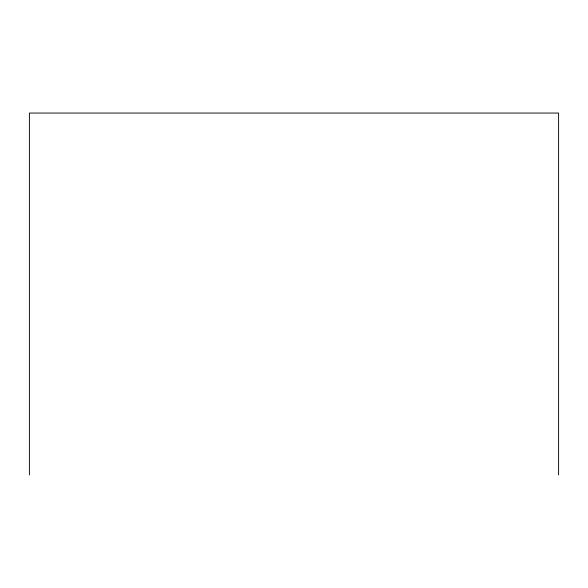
<?xml version="1.0" encoding="UTF-8"?>
<svg xmlns="http://www.w3.org/2000/svg" width="588" height="588" viewBox="0 0 588 588"><rect width="100%" height="100%" fill="white"/><g stroke="black" fill="none" stroke-linecap="round" stroke-linejoin="round"><path stroke-width="0.88" d="M558.6 474.95L558.6 113.05L29.4 113.05L29.4 474.95"/></g></svg>
